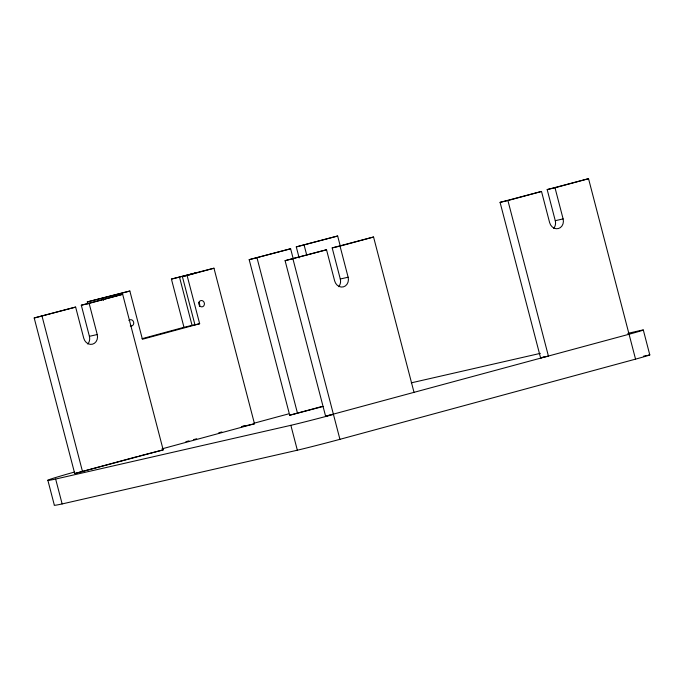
<?xml version="1.0" encoding="UTF-8"?>
<svg xmlns="http://www.w3.org/2000/svg" width="684" height="684" viewBox="0 0 684 684"><rect width="100%" height="100%" fill="white"/><g stroke="black" fill="none" stroke-linecap="round" stroke-linejoin="round"><path stroke-width="1.03" d="M87.826 303.97L87.295 301.909L129.849 291.033L142.409 339.255L199.66 323.729L187.091 275.507L182.389 276.584L194.949 324.806L199.66 323.729M194.966 324.678L183.979 327.311L171.419 279.089L213.972 268.214L254.491 423.772L161.988 448.866M171.419 279.089L195.829 272.933L182.389 276.584M87.295 301.909L129.849 291.033M187.091 275.507L213.972 268.214M81.302 305.209L122.667 294.325L163.185 449.884L74.718 473.542L34.2 317.992L75.633 307.082L83.739 338.195A8.08 6.994 77.1 0 0 92.528 344.18A8.08 6.994 77.1 0 0 97.239 334.536L89.142 303.422L81.302 305.209L89.399 336.323A8.08 6.994 77.1 0 1 87.791 344.009M323.062 406.51L289.7 415.231L249.181 259.672L290.623 248.762L293.231 258.8M299.156 257.936L296.283 246.898L337.657 236.006L340.333 246.308M34.2 317.992L75.633 307.082M89.142 303.422L122.667 294.325M249.181 259.672L290.623 248.762M296.283 246.898L337.657 236.006M627.767 333.39L640.258 330.534A36.175 0.633 -14.6 0 1 629.058 334.245L325.61 416.231L285.091 260.672L326.524 249.771L334.63 280.876A8.08 6.994 77.1 0 0 343.411 286.861A8.08 6.994 77.1 0 0 348.13 277.217L340.025 246.103L332.185 247.899L340.29 279.004A8.08 6.994 77.1 0 1 338.674 286.69M332.185 247.899L373.558 237.006L414.077 392.565M500.072 202.353L507.913 200.566L548.431 356.116L540.591 357.912L500.072 202.353L541.506 191.452L549.611 222.565A8.08 6.994 77.1 0 0 558.4 228.542A8.08 6.994 77.1 0 0 563.112 218.897L555.006 187.784L547.174 189.579L555.271 220.693A8.08 6.994 77.1 0 1 553.664 228.371M547.174 189.579L588.539 178.695L635.547 359.134L339.931 439.325A36.209 0.633 -14.6 0 1 297.343 450.209L62.141 503.937A114.604 2.001 -14.6 0 1 54.327 505.117L47.846 480.228M285.091 260.672L326.524 249.771M340.025 246.103L373.558 237.006M507.913 200.566L541.506 191.452M555.006 187.784L588.539 178.695M142.067 338.683L183.979 327.311M185.877 441.71L188.964 440.872M193.589 439.624L196.676 438.786M218.777 432.784L221.864 431.955M241.392 426.654L244.479 425.816M253.73 423.302L277.379 416.889A114.604 2.001 -14.6 0 1 288.528 413.914M74.718 473.542L136.98 456.656M139.023 456.1L163.185 449.884M289.7 415.231L321.343 406.647M325.61 416.231L329.688 415.12M540.591 357.912L543.652 357.082M555.271 220.693L563.112 218.897M89.399 336.323L97.239 334.536M340.29 279.004L348.13 277.217M411.298 382.843L540.343 353.363M241.751 426.679L254.491 423.772M62.141 503.937L55.652 479.048L290.862 425.32A36.209 0.633 -14.6 0 0 333.45 414.436M643.618 356.142L646.739 355.423M643.319 330.03L649.8 354.919M304.123 245.103L306.74 255.141M292.932 258.885L339.931 439.325M257.022 257.877L297.54 413.435M290.862 425.32L297.343 450.209M179.524 277.234L192.084 325.456M102.968 298.327L103.506 300.387M42.04 316.196L82.559 471.755M198.847 302.559A3.215 2.787 77.1 0 1 199.395 306.432M128.9 320.522A3.215 2.787 77.1 0 1 133.628 322.121A3.215 2.787 77.1 0 1 130.302 325.909M648.158 355.124A36.175 0.633 -14.6 0 1 635.547 359.134M55.652 479.048A114.604 2.001 -14.6 0 1 74.445 472.046M199.155 301.995A3.215 2.787 77.1 0 0 201.712 306.868A3.215 2.787 77.1 0 0 204.012 302.166A3.215 2.787 77.1 0 0 199.155 301.995"/></g></svg>
